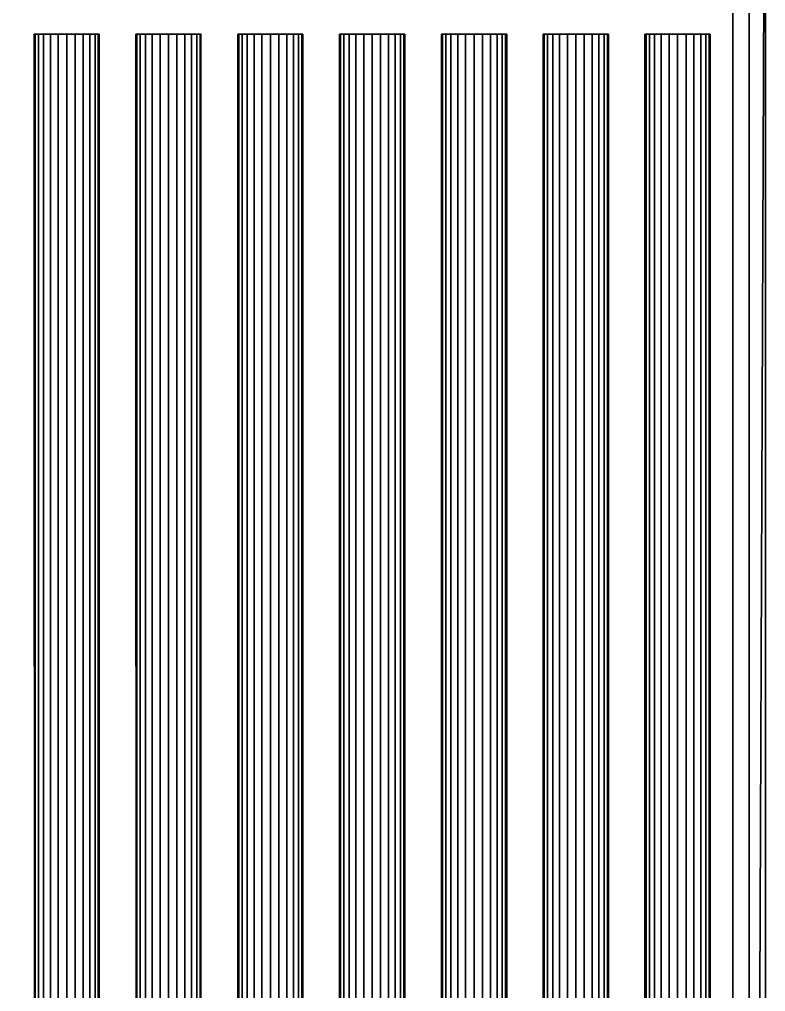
# Model space of a CAD drawing. Extents: x -1 to 1228, y -1086 to 3.
# Drawn here: x 1062.9 to 1200, y -269 to -90.4 of the extents above; entities that cross this region are included whole.
import ezdxf

# ---------------------------------------------------------------- set-up
doc = ezdxf.new("R2010")
doc.units = 0
for name, color, linetype in [('IQ_200_2D', 1, 'Continuous'), ('IQ_200_3D', 1, 'Continuous'), ('IQ_204_2D', 7, 'Continuous')]:
    doc.layers.add(name, color=color, linetype=linetype)

msp = doc.modelspace()

# ---------------------------------------------------------------- linework, layer by layer
at = {"layer": 'IQ_200_2D', "linetype": 'Continuous'}
msp.add_line((1200, -930), (1200, 0), dxfattribs=at)
at = {"layer": 'IQ_204_2D', "linetype": 'Continuous'}
for p, q in [((1197, 0), (1197, -799.2)), ((1194, -796.2), (1194, -83)), ((1077.61, -93.09), (1065.61, -93.09)), ((1065.61, -93.09), (1065.61, -790)), ((1077.61, -790), (1077.61, -93.09)), ((1096.32, -93.09), (1084.32, -93.09)), ((1084.32, -93.09), (1084.32, -790)), ((1096.32, -790), (1096.32, -93.09)), ((1103.02, -790), (1103.02, -93.09)), ((1103.02, -93.09), (1115.02, -93.09)), ((1115.02, -93.09), (1115.02, -790)), ((1121.73, -790), (1121.73, -93.09)), ((1121.73, -93.09), (1133.73, -93.09)), ((1133.73, -93.09), (1133.73, -790)), ((1140.44, -790), (1140.44, -93.09)), ((1140.44, -93.09), (1152.44, -93.09)), ((1152.44, -93.09), (1152.44, -790)), ((1159.14, -790), (1159.14, -93.09)), ((1159.14, -93.09), (1171.14, -93.09)), ((1171.14, -93.09), (1171.14, -790)), ((1177.85, -790), (1177.85, -93.09)), ((1177.85, -93.09), (1189.85, -93.09)), ((1189.85, -93.09), (1189.85, -790))]:
    msp.add_line(p, q, dxfattribs=at)

# ---------------------------------------------------------------- meshes
at = {"layer": 'IQ_200_3D', "linetype": 'Continuous'}
mesh = msp.add_polyface(dxfattribs=at)
corners = [(1200, -856, 649), (0, -856, 649), (0, 0, 649), (1200, 0, 649)]
mesh.append_faces([[corners[k] for k in face] for face in [(0, 1, 2, 3)]])
mesh = msp.add_polyface(dxfattribs=at)
corners = [(1200, 0, 900), (0, 0, 900), (0, -916, 900), (1200, -916, 900)]
mesh.append_faces([[corners[k] for k in face] for face in [(0, 1, 2, 3)]])
mesh = msp.add_polyface(dxfattribs=at)
corners = [(1200, -916, 900), (1200, -919.04, 899.64), (1200, -921.91, 898.58), (1200, -924.45, 896.89), (1200, -926.52, 894.64), (1200, -928.01, 891.97), (1200, -928.84, 889.03), (1200, -928.96, 885.98), (1200, -928.37, 882.98), (1200, -927.09, 880.21), (1200, -925.2, 877.81), (1200, -859.16, 811.78), (1200, -915, 691.03), (1200, -915, 657.39), (1200, -914.9, 656.56), (1200, -914.61, 655.77), (1200, -914.14, 655.08), (1200, -913.52, 654.52), (1200, -912.78, 654.13), (1200, -911.97, 653.92), (1200, -911.14, 653.91), (1200, -861.97, 659.07), (1200, -857.1, 659.58), (1200, -856.87, 659.58), (1200, -856.64, 659.52), (1200, -856.43, 659.41), (1200, -856.25, 659.25), (1200, -856.12, 659.05), (1200, -856.03, 658.83), (1200, -856, 658.59), (1200, -856, 649), (1200, 0, 649), (1200, 0, 900)]
mesh.append_faces([[corners[k] for k in face] for face in [(31, 29, 30)]], dxfattribs={"vtx0": -1})
mesh.append_faces([[corners[k] for k in face] for face in [(28, 11, 27)]], dxfattribs={"vtx0": -1, "vtx1": -1})
mesh.append_faces([[corners[k] for k in face] for face in [(11, 26, 27), (13, 19, 20, 12), (23, 11, 12, 22), (11, 32, 0, 10), (11, 24, 25), (3, 8, 9, 2), (4, 7, 8, 3)]], dxfattribs={"vtx0": -1, "vtx2": -1})
mesh.append_faces([[corners[k] for k in face] for face in [(12, 20, 21, 22), (10, 0, 1, 2)]], dxfattribs={"vtx0": -1, "vtx3": -1})
mesh.append_faces([[corners[k] for k in face] for face in [(15, 16, 13, 14)]], dxfattribs={"vtx1": -1})
mesh.append_faces([[corners[k] for k in face] for face in [(25, 26, 11), (18, 19, 13, 17), (16, 17, 13), (23, 24, 11), (31, 32, 11), (9, 10, 2)]], dxfattribs={"vtx1": -1, "vtx2": -1})
mesh.append_faces([[corners[k] for k in face] for face in [(28, 29, 31, 11)]], dxfattribs={"vtx1": -1, "vtx2": -1, "vtx3": -1})
mesh.append_faces([[corners[k] for k in face] for face in [(5, 6, 7, 4)]], dxfattribs={"vtx2": -1})
mesh = msp.add_polyface(dxfattribs=at)
corners = [(1197, -5, 990.61), (1197, -5, 900), (1197, -801.02, 900), (1197, -761.79, 921.6), (1197, -761.2, 921.86), (1197, -760.58, 921.99), (1197, -8.28, 993.59), (1197, -7.57, 993.58), (1197, -6.88, 993.39), (1197, -6.26, 993.05), (1197, -5.73, 992.57), (1197, -5.33, 991.98), (1197, -5.08, 991.31)]
mesh.append_faces([[corners[k] for k in face] for face in [(9, 12, 7, 8)]], dxfattribs={"vtx0": -1, "vtx1": -1})
mesh.append_faces([[corners[k] for k in face] for face in [(6, 0, 1, 5), (5, 1, 2)]], dxfattribs={"vtx0": -1, "vtx2": -1})
mesh.append_faces([[corners[k] for k in face] for face in [(6, 7, 12, 0)]], dxfattribs={"vtx1": -1, "vtx3": -1})
mesh.append_faces([[corners[k] for k in face] for face in [(3, 4, 5, 2)]], dxfattribs={"vtx2": -1})
mesh.append_faces([[corners[k] for k in face] for face in [(9, 10, 11, 12)]], dxfattribs={"vtx3": -1})
mesh = msp.add_polyface(dxfattribs=at)
corners = [(1197, -5, 900), (1200, -5, 900), (1200, -801.02, 900), (1197, -801.02, 900)]
mesh.append_faces([[corners[k] for k in face] for face in [(0, 1, 2, 3)]])
mesh = msp.add_polyface(dxfattribs=at)
corners = [(1200, -5, 990.61), (1200, -5.08, 991.31), (1200, -5.33, 991.98), (1200, -5.73, 992.57), (1200, -6.26, 993.05), (1200, -6.88, 993.39), (1200, -7.57, 993.58), (1200, -8.28, 993.59), (1200, -760.58, 921.99), (1200, -761.2, 921.86), (1200, -761.79, 921.6), (1200, -801.02, 900), (1200, -5, 900)]
mesh.append_faces([[corners[k] for k in face] for face in [(10, 8, 9), (4, 1, 2, 3)]], dxfattribs={"vtx0": -1})
mesh.append_faces([[corners[k] for k in face] for face in [(11, 12, 8, 10), (0, 1, 4)]], dxfattribs={"vtx1": -1, "vtx2": -1})
mesh.append_faces([[corners[k] for k in face] for face in [(6, 7, 0, 4)]], dxfattribs={"vtx1": -1, "vtx2": -1, "vtx3": -1})
mesh.append_faces([[corners[k] for k in face] for face in [(7, 8, 12, 0)]], dxfattribs={"vtx1": -1, "vtx3": -1})
mesh.append_faces([[corners[k] for k in face] for face in [(4, 5, 6)]], dxfattribs={"vtx2": -1})
mesh = msp.add_polyface(dxfattribs=at)
corners = [(1197, -760.58, 921.99), (1200, -760.58, 921.99), (1200, -8.28, 993.59), (1197, -8.28, 993.59)]
mesh.append_faces([[corners[k] for k in face] for face in [(0, 1, 2), (2, 3, 0)]], dxfattribs={"vtx2": -1})
mesh = msp.add_polyface(dxfattribs=at)
corners = [(6, -796.2, 903), (1194, -796.2, 903), (1194, -83, 903), (6, -83, 903)]
mesh.append_faces([[corners[k] for k in face] for face in [(0, 1, 2, 3)]])
mesh = msp.add_polyface(dxfattribs=at)
corners = [(1194, -83, 900), (1194, -796.2, 900), (6, -796.2, 900), (6, -83, 900)]
mesh.append_faces([[corners[k] for k in face] for face in [(0, 1, 2, 3)]])
mesh = msp.add_polyface(dxfattribs=at)
corners = [(1194, -796.2, 903), (1194, -796.2, 900), (1194, -83, 900), (1194, -83, 903)]
mesh.append_faces([[corners[k] for k in face] for face in [(0, 1, 2, 3)]])
mesh = msp.add_polyface(dxfattribs=at)
corners = [(1065.61, -93.09, 903), (1065.82, -93.09, 904.55), (1066.42, -93.09, 906), (1067.37, -93.09, 907.24), (1068.61, -93.09, 908.2), (1070.06, -93.09, 908.8), (1071.61, -93.09, 909), (1073.17, -93.09, 908.8), (1074.61, -93.09, 908.2), (1075.86, -93.09, 907.24), (1076.81, -93.09, 906), (1077.41, -93.09, 904.55), (1077.61, -93.09, 903)]
mesh.append_faces([[corners[k] for k in face] for face in [(0, 11, 12), (7, 4, 5, 6)]], dxfattribs={"vtx0": -1})
mesh.append_faces([[corners[k] for k in face] for face in [(11, 0, 1, 7)]], dxfattribs={"vtx0": -1, "vtx2": -1, "vtx3": -1})
mesh.append_faces([[corners[k] for k in face] for face in [(9, 10, 8)]], dxfattribs={"vtx1": -1})
mesh.append_faces([[corners[k] for k in face] for face in [(1, 2, 4, 7)]], dxfattribs={"vtx1": -1, "vtx2": -1, "vtx3": -1})
mesh.append_faces([[corners[k] for k in face] for face in [(10, 11, 7, 8)]], dxfattribs={"vtx1": -1, "vtx3": -1})
mesh.append_faces([[corners[k] for k in face] for face in [(2, 3, 4)]], dxfattribs={"vtx2": -1})
mesh = msp.add_polyface(dxfattribs=at)
corners = [(1065.61, -790, 903), (1065.82, -790, 904.55), (1066.42, -790, 906), (1067.37, -790, 907.24), (1068.61, -790, 908.2), (1070.06, -790, 908.8), (1071.61, -790, 909), (1073.17, -790, 908.8), (1074.61, -790, 908.2), (1075.86, -790, 907.24), (1076.81, -790, 906), (1077.41, -790, 904.55), (1077.61, -790, 903), (1077.61, -93.09, 903), (1077.41, -93.09, 904.55), (1076.81, -93.09, 906), (1075.86, -93.09, 907.24), (1074.61, -93.09, 908.2), (1073.17, -93.09, 908.8), (1071.61, -93.09, 909), (1070.06, -93.09, 908.8), (1068.61, -93.09, 908.2), (1067.37, -93.09, 907.24), (1066.42, -93.09, 906), (1065.82, -93.09, 904.55), (1065.61, -93.09, 903)]
mesh.append_faces([[corners[k] for k in face] for face in [(14, 12, 13)]], dxfattribs={"vtx0": -1})
mesh.append_faces([[corners[k] for k in face] for face in [(11, 14, 15, 10), (10, 15, 16, 9), (8, 17, 18, 7), (9, 16, 17, 8), (7, 18, 19, 6), (14, 11, 12), (5, 20, 21, 4), (4, 21, 22, 3), (2, 23, 24, 1), (3, 22, 23, 2), (1, 24, 25), (20, 5, 6, 19)]], dxfattribs={"vtx0": -1, "vtx2": -1})
mesh.append_faces([[corners[k] for k in face] for face in [(25, 0, 1)]], dxfattribs={"vtx2": -1})
mesh = msp.add_polyface(dxfattribs=at)
corners = [(1084.32, -93.09, 903), (1084.52, -93.09, 904.55), (1085.12, -93.09, 906), (1086.08, -93.09, 907.24), (1087.32, -93.09, 908.2), (1088.77, -93.09, 908.8), (1090.32, -93.09, 909), (1091.87, -93.09, 908.8), (1093.32, -93.09, 908.2), (1094.56, -93.09, 907.24), (1095.51, -93.09, 906), (1096.11, -93.09, 904.55), (1096.32, -93.09, 903)]
mesh.append_faces([[corners[k] for k in face] for face in [(0, 11, 12), (7, 4, 5, 6)]], dxfattribs={"vtx0": -1})
mesh.append_faces([[corners[k] for k in face] for face in [(11, 0, 1, 7)]], dxfattribs={"vtx0": -1, "vtx2": -1, "vtx3": -1})
mesh.append_faces([[corners[k] for k in face] for face in [(9, 10, 8)]], dxfattribs={"vtx1": -1})
mesh.append_faces([[corners[k] for k in face] for face in [(1, 2, 4, 7)]], dxfattribs={"vtx1": -1, "vtx2": -1, "vtx3": -1})
mesh.append_faces([[corners[k] for k in face] for face in [(10, 11, 7, 8)]], dxfattribs={"vtx1": -1, "vtx3": -1})
mesh.append_faces([[corners[k] for k in face] for face in [(2, 3, 4)]], dxfattribs={"vtx2": -1})
mesh = msp.add_polyface(dxfattribs=at)
corners = [(1084.32, -790, 903), (1084.52, -790, 904.55), (1085.12, -790, 906), (1086.08, -790, 907.24), (1087.32, -790, 908.2), (1088.77, -790, 908.8), (1090.32, -790, 909), (1091.87, -790, 908.8), (1093.32, -790, 908.2), (1094.56, -790, 907.24), (1095.51, -790, 906), (1096.11, -790, 904.55), (1096.32, -790, 903), (1096.32, -93.09, 903), (1096.11, -93.09, 904.55), (1095.51, -93.09, 906), (1094.56, -93.09, 907.24), (1093.32, -93.09, 908.2), (1091.87, -93.09, 908.8), (1090.32, -93.09, 909), (1088.77, -93.09, 908.8), (1087.32, -93.09, 908.2), (1086.08, -93.09, 907.24), (1085.12, -93.09, 906), (1084.52, -93.09, 904.55), (1084.32, -93.09, 903)]
mesh.append_faces([[corners[k] for k in face] for face in [(14, 12, 13)]], dxfattribs={"vtx0": -1})
mesh.append_faces([[corners[k] for k in face] for face in [(11, 14, 15, 10), (10, 15, 16, 9), (8, 17, 18, 7), (9, 16, 17, 8), (7, 18, 19, 6), (14, 11, 12), (5, 20, 21, 4), (4, 21, 22, 3), (2, 23, 24, 1), (3, 22, 23, 2), (1, 24, 25), (20, 5, 6, 19)]], dxfattribs={"vtx0": -1, "vtx2": -1})
mesh.append_faces([[corners[k] for k in face] for face in [(25, 0, 1)]], dxfattribs={"vtx2": -1})
mesh = msp.add_polyface(dxfattribs=at)
corners = [(1103.02, -93.09, 903), (1103.23, -93.09, 904.55), (1103.83, -93.09, 906), (1104.78, -93.09, 907.24), (1106.02, -93.09, 908.2), (1107.47, -93.09, 908.8), (1109.02, -93.09, 909), (1110.58, -93.09, 908.8), (1112.02, -93.09, 908.2), (1113.27, -93.09, 907.24), (1114.22, -93.09, 906), (1114.82, -93.09, 904.55), (1115.02, -93.09, 903)]
mesh.append_faces([[corners[k] for k in face] for face in [(0, 11, 12), (7, 4, 5, 6)]], dxfattribs={"vtx0": -1})
mesh.append_faces([[corners[k] for k in face] for face in [(11, 0, 1, 7)]], dxfattribs={"vtx0": -1, "vtx2": -1, "vtx3": -1})
mesh.append_faces([[corners[k] for k in face] for face in [(9, 10, 8)]], dxfattribs={"vtx1": -1})
mesh.append_faces([[corners[k] for k in face] for face in [(1, 2, 4, 7)]], dxfattribs={"vtx1": -1, "vtx2": -1, "vtx3": -1})
mesh.append_faces([[corners[k] for k in face] for face in [(10, 11, 7, 8)]], dxfattribs={"vtx1": -1, "vtx3": -1})
mesh.append_faces([[corners[k] for k in face] for face in [(2, 3, 4)]], dxfattribs={"vtx2": -1})
mesh = msp.add_polyface(dxfattribs=at)
corners = [(1103.02, -790, 903), (1103.23, -790, 904.55), (1103.83, -790, 906), (1104.78, -790, 907.24), (1106.02, -790, 908.2), (1107.47, -790, 908.8), (1109.02, -790, 909), (1110.58, -790, 908.8), (1112.02, -790, 908.2), (1113.27, -790, 907.24), (1114.22, -790, 906), (1114.82, -790, 904.55), (1115.02, -790, 903), (1115.02, -93.09, 903), (1114.82, -93.09, 904.55), (1114.22, -93.09, 906), (1113.27, -93.09, 907.24), (1112.02, -93.09, 908.2), (1110.58, -93.09, 908.8), (1109.02, -93.09, 909), (1107.47, -93.09, 908.8), (1106.02, -93.09, 908.2), (1104.78, -93.09, 907.24), (1103.83, -93.09, 906), (1103.23, -93.09, 904.55), (1103.02, -93.09, 903)]
mesh.append_faces([[corners[k] for k in face] for face in [(14, 12, 13)]], dxfattribs={"vtx0": -1})
mesh.append_faces([[corners[k] for k in face] for face in [(11, 14, 15, 10), (10, 15, 16, 9), (8, 17, 18, 7), (9, 16, 17, 8), (7, 18, 19, 6), (14, 11, 12), (5, 20, 21, 4), (4, 21, 22, 3), (2, 23, 24, 1), (3, 22, 23, 2), (1, 24, 25), (20, 5, 6, 19)]], dxfattribs={"vtx0": -1, "vtx2": -1})
mesh.append_faces([[corners[k] for k in face] for face in [(25, 0, 1)]], dxfattribs={"vtx2": -1})
mesh = msp.add_polyface(dxfattribs=at)
corners = [(1121.73, -93.09, 903), (1121.93, -93.09, 904.55), (1122.53, -93.09, 906), (1123.49, -93.09, 907.24), (1124.73, -93.09, 908.2), (1126.18, -93.09, 908.8), (1127.73, -93.09, 909), (1129.28, -93.09, 908.8), (1130.73, -93.09, 908.2), (1131.97, -93.09, 907.24), (1132.93, -93.09, 906), (1133.53, -93.09, 904.55), (1133.73, -93.09, 903)]
mesh.append_faces([[corners[k] for k in face] for face in [(0, 11, 12), (7, 4, 5, 6)]], dxfattribs={"vtx0": -1})
mesh.append_faces([[corners[k] for k in face] for face in [(11, 0, 1, 7)]], dxfattribs={"vtx0": -1, "vtx2": -1, "vtx3": -1})
mesh.append_faces([[corners[k] for k in face] for face in [(9, 10, 8)]], dxfattribs={"vtx1": -1})
mesh.append_faces([[corners[k] for k in face] for face in [(1, 2, 4, 7)]], dxfattribs={"vtx1": -1, "vtx2": -1, "vtx3": -1})
mesh.append_faces([[corners[k] for k in face] for face in [(10, 11, 7, 8)]], dxfattribs={"vtx1": -1, "vtx3": -1})
mesh.append_faces([[corners[k] for k in face] for face in [(2, 3, 4)]], dxfattribs={"vtx2": -1})
mesh = msp.add_polyface(dxfattribs=at)
corners = [(1121.73, -790, 903), (1121.93, -790, 904.55), (1122.53, -790, 906), (1123.49, -790, 907.24), (1124.73, -790, 908.2), (1126.18, -790, 908.8), (1127.73, -790, 909), (1129.28, -790, 908.8), (1130.73, -790, 908.2), (1131.97, -790, 907.24), (1132.93, -790, 906), (1133.53, -790, 904.55), (1133.73, -790, 903), (1133.73, -93.09, 903), (1133.53, -93.09, 904.55), (1132.93, -93.09, 906), (1131.97, -93.09, 907.24), (1130.73, -93.09, 908.2), (1129.28, -93.09, 908.8), (1127.73, -93.09, 909), (1126.18, -93.09, 908.8), (1124.73, -93.09, 908.2), (1123.49, -93.09, 907.24), (1122.53, -93.09, 906), (1121.93, -93.09, 904.55), (1121.73, -93.09, 903)]
mesh.append_faces([[corners[k] for k in face] for face in [(14, 12, 13)]], dxfattribs={"vtx0": -1})
mesh.append_faces([[corners[k] for k in face] for face in [(11, 14, 15, 10), (10, 15, 16, 9), (8, 17, 18, 7), (9, 16, 17, 8), (7, 18, 19, 6), (14, 11, 12), (5, 20, 21, 4), (4, 21, 22, 3), (2, 23, 24, 1), (3, 22, 23, 2), (1, 24, 25), (20, 5, 6, 19)]], dxfattribs={"vtx0": -1, "vtx2": -1})
mesh.append_faces([[corners[k] for k in face] for face in [(25, 0, 1)]], dxfattribs={"vtx2": -1})
mesh = msp.add_polyface(dxfattribs=at)
corners = [(1140.44, -93.09, 903), (1140.64, -93.09, 904.55), (1141.24, -93.09, 906), (1142.19, -93.09, 907.24), (1143.44, -93.09, 908.2), (1144.88, -93.09, 908.8), (1146.44, -93.09, 909), (1147.99, -93.09, 908.8), (1149.44, -93.09, 908.2), (1150.68, -93.09, 907.24), (1151.63, -93.09, 906), (1152.23, -93.09, 904.55), (1152.44, -93.09, 903)]
mesh.append_faces([[corners[k] for k in face] for face in [(0, 11, 12), (7, 4, 5, 6)]], dxfattribs={"vtx0": -1})
mesh.append_faces([[corners[k] for k in face] for face in [(11, 0, 1, 7)]], dxfattribs={"vtx0": -1, "vtx2": -1, "vtx3": -1})
mesh.append_faces([[corners[k] for k in face] for face in [(9, 10, 8)]], dxfattribs={"vtx1": -1})
mesh.append_faces([[corners[k] for k in face] for face in [(1, 2, 4, 7)]], dxfattribs={"vtx1": -1, "vtx2": -1, "vtx3": -1})
mesh.append_faces([[corners[k] for k in face] for face in [(10, 11, 7, 8)]], dxfattribs={"vtx1": -1, "vtx3": -1})
mesh.append_faces([[corners[k] for k in face] for face in [(2, 3, 4)]], dxfattribs={"vtx2": -1})
mesh = msp.add_polyface(dxfattribs=at)
corners = [(1140.44, -790, 903), (1140.64, -790, 904.55), (1141.24, -790, 906), (1142.19, -790, 907.24), (1143.44, -790, 908.2), (1144.88, -790, 908.8), (1146.44, -790, 909), (1147.99, -790, 908.8), (1149.44, -790, 908.2), (1150.68, -790, 907.24), (1151.63, -790, 906), (1152.23, -790, 904.55), (1152.44, -790, 903), (1152.44, -93.09, 903), (1152.23, -93.09, 904.55), (1151.63, -93.09, 906), (1150.68, -93.09, 907.24), (1149.44, -93.09, 908.2), (1147.99, -93.09, 908.8), (1146.44, -93.09, 909), (1144.88, -93.09, 908.8), (1143.44, -93.09, 908.2), (1142.19, -93.09, 907.24), (1141.24, -93.09, 906), (1140.64, -93.09, 904.55), (1140.44, -93.09, 903)]
mesh.append_faces([[corners[k] for k in face] for face in [(14, 12, 13)]], dxfattribs={"vtx0": -1})
mesh.append_faces([[corners[k] for k in face] for face in [(11, 14, 15, 10), (10, 15, 16, 9), (8, 17, 18, 7), (9, 16, 17, 8), (7, 18, 19, 6), (14, 11, 12), (5, 20, 21, 4), (4, 21, 22, 3), (2, 23, 24, 1), (3, 22, 23, 2), (1, 24, 25), (20, 5, 6, 19)]], dxfattribs={"vtx0": -1, "vtx2": -1})
mesh.append_faces([[corners[k] for k in face] for face in [(25, 0, 1)]], dxfattribs={"vtx2": -1})
mesh = msp.add_polyface(dxfattribs=at)
corners = [(1159.14, -93.09, 903), (1159.35, -93.09, 904.55), (1159.95, -93.09, 906), (1160.9, -93.09, 907.24), (1162.14, -93.09, 908.2), (1163.59, -93.09, 908.8), (1165.14, -93.09, 909), (1166.7, -93.09, 908.8), (1168.14, -93.09, 908.2), (1169.38, -93.09, 907.24), (1170.34, -93.09, 906), (1170.94, -93.09, 904.55), (1171.14, -93.09, 903)]
mesh.append_faces([[corners[k] for k in face] for face in [(0, 11, 12), (7, 4, 5, 6)]], dxfattribs={"vtx0": -1})
mesh.append_faces([[corners[k] for k in face] for face in [(11, 0, 1, 7)]], dxfattribs={"vtx0": -1, "vtx2": -1, "vtx3": -1})
mesh.append_faces([[corners[k] for k in face] for face in [(9, 10, 8)]], dxfattribs={"vtx1": -1})
mesh.append_faces([[corners[k] for k in face] for face in [(1, 2, 4, 7)]], dxfattribs={"vtx1": -1, "vtx2": -1, "vtx3": -1})
mesh.append_faces([[corners[k] for k in face] for face in [(10, 11, 7, 8)]], dxfattribs={"vtx1": -1, "vtx3": -1})
mesh.append_faces([[corners[k] for k in face] for face in [(2, 3, 4)]], dxfattribs={"vtx2": -1})
mesh = msp.add_polyface(dxfattribs=at)
corners = [(1159.14, -790, 903), (1159.35, -790, 904.55), (1159.95, -790, 906), (1160.9, -790, 907.24), (1162.14, -790, 908.2), (1163.59, -790, 908.8), (1165.14, -790, 909), (1166.7, -790, 908.8), (1168.14, -790, 908.2), (1169.38, -790, 907.24), (1170.34, -790, 906), (1170.94, -790, 904.55), (1171.14, -790, 903), (1171.14, -93.09, 903), (1170.94, -93.09, 904.55), (1170.34, -93.09, 906), (1169.38, -93.09, 907.24), (1168.14, -93.09, 908.2), (1166.7, -93.09, 908.8), (1165.14, -93.09, 909), (1163.59, -93.09, 908.8), (1162.14, -93.09, 908.2), (1160.9, -93.09, 907.24), (1159.95, -93.09, 906), (1159.35, -93.09, 904.55), (1159.14, -93.09, 903)]
mesh.append_faces([[corners[k] for k in face] for face in [(14, 12, 13)]], dxfattribs={"vtx0": -1})
mesh.append_faces([[corners[k] for k in face] for face in [(11, 14, 15, 10), (10, 15, 16, 9), (8, 17, 18, 7), (9, 16, 17, 8), (7, 18, 19, 6), (14, 11, 12), (5, 20, 21, 4), (4, 21, 22, 3), (2, 23, 24, 1), (3, 22, 23, 2), (1, 24, 25), (20, 5, 6, 19)]], dxfattribs={"vtx0": -1, "vtx2": -1})
mesh.append_faces([[corners[k] for k in face] for face in [(25, 0, 1)]], dxfattribs={"vtx2": -1})
mesh = msp.add_polyface(dxfattribs=at)
corners = [(1177.85, -93.09, 903), (1178.05, -93.09, 904.55), (1178.65, -93.09, 906), (1179.61, -93.09, 907.24), (1180.85, -93.09, 908.2), (1182.3, -93.09, 908.8), (1183.85, -93.09, 909), (1185.4, -93.09, 908.8), (1186.85, -93.09, 908.2), (1188.09, -93.09, 907.24), (1189.04, -93.09, 906), (1189.64, -93.09, 904.55), (1189.85, -93.09, 903)]
mesh.append_faces([[corners[k] for k in face] for face in [(0, 11, 12), (7, 4, 5, 6)]], dxfattribs={"vtx0": -1})
mesh.append_faces([[corners[k] for k in face] for face in [(11, 0, 1, 7)]], dxfattribs={"vtx0": -1, "vtx2": -1, "vtx3": -1})
mesh.append_faces([[corners[k] for k in face] for face in [(9, 10, 8)]], dxfattribs={"vtx1": -1})
mesh.append_faces([[corners[k] for k in face] for face in [(1, 2, 4, 7)]], dxfattribs={"vtx1": -1, "vtx2": -1, "vtx3": -1})
mesh.append_faces([[corners[k] for k in face] for face in [(10, 11, 7, 8)]], dxfattribs={"vtx1": -1, "vtx3": -1})
mesh.append_faces([[corners[k] for k in face] for face in [(2, 3, 4)]], dxfattribs={"vtx2": -1})
mesh = msp.add_polyface(dxfattribs=at)
corners = [(1177.85, -790, 903), (1178.05, -790, 904.55), (1178.65, -790, 906), (1179.61, -790, 907.24), (1180.85, -790, 908.2), (1182.3, -790, 908.8), (1183.85, -790, 909), (1185.4, -790, 908.8), (1186.85, -790, 908.2), (1188.09, -790, 907.24), (1189.04, -790, 906), (1189.64, -790, 904.55), (1189.85, -790, 903), (1189.85, -93.09, 903), (1189.64, -93.09, 904.55), (1189.04, -93.09, 906), (1188.09, -93.09, 907.24), (1186.85, -93.09, 908.2), (1185.4, -93.09, 908.8), (1183.85, -93.09, 909), (1182.3, -93.09, 908.8), (1180.85, -93.09, 908.2), (1179.61, -93.09, 907.24), (1178.65, -93.09, 906), (1178.05, -93.09, 904.55), (1177.85, -93.09, 903)]
mesh.append_faces([[corners[k] for k in face] for face in [(14, 12, 13)]], dxfattribs={"vtx0": -1})
mesh.append_faces([[corners[k] for k in face] for face in [(11, 14, 15, 10), (10, 15, 16, 9), (8, 17, 18, 7), (9, 16, 17, 8), (7, 18, 19, 6), (14, 11, 12), (5, 20, 21, 4), (4, 21, 22, 3), (2, 23, 24, 1), (3, 22, 23, 2), (1, 24, 25), (20, 5, 6, 19)]], dxfattribs={"vtx0": -1, "vtx2": -1})
mesh.append_faces([[corners[k] for k in face] for face in [(25, 0, 1)]], dxfattribs={"vtx2": -1})

doc.saveas('drawing.dxf')
